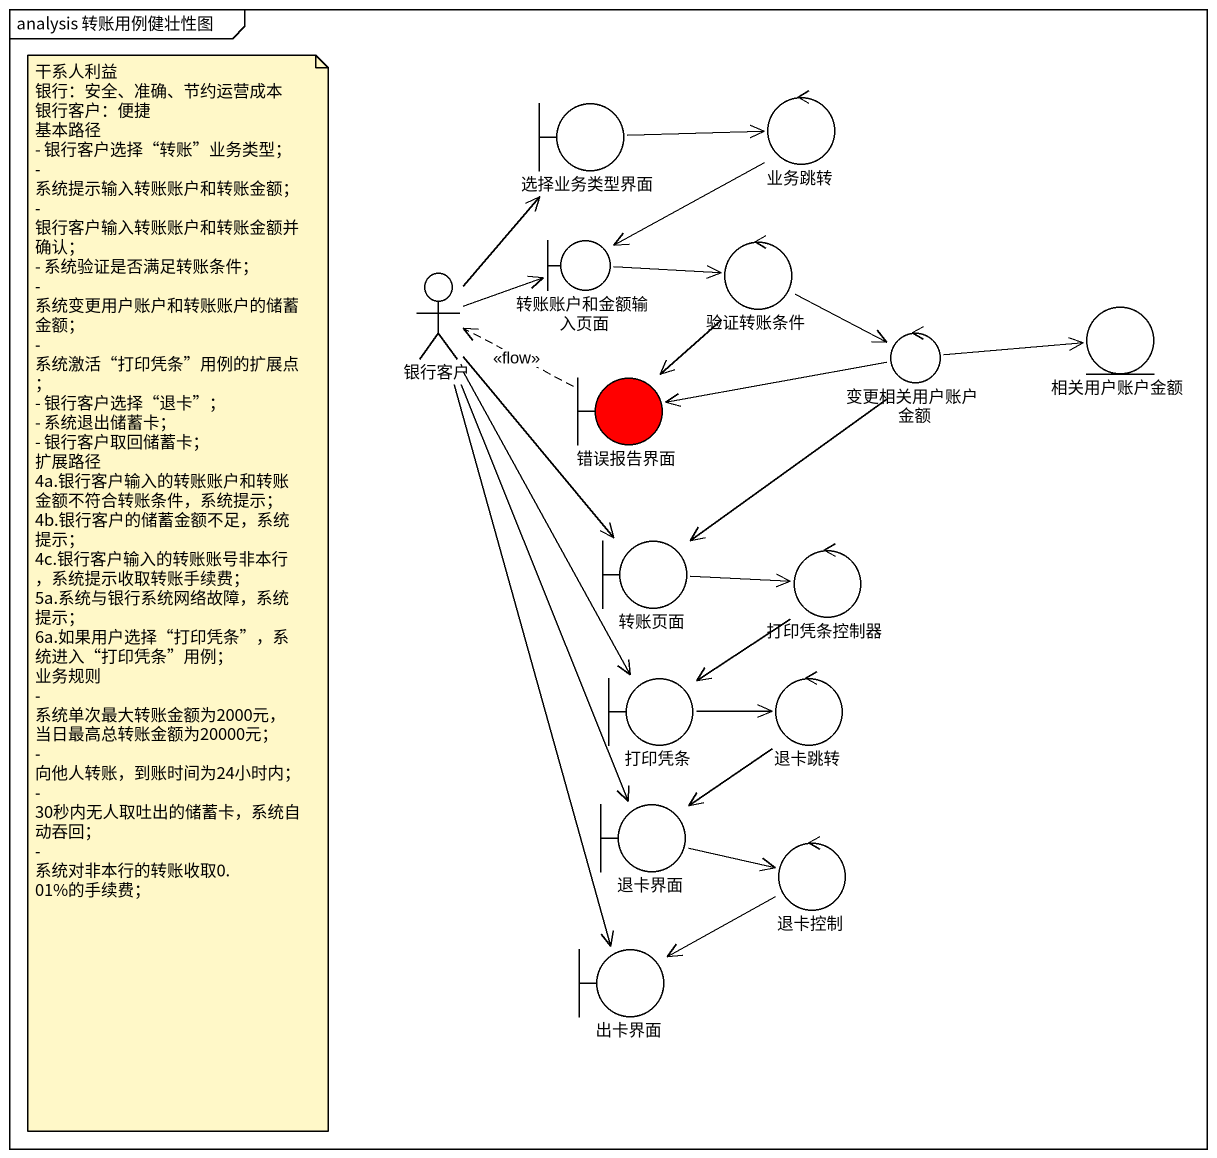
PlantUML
@startuml
mainframe analysis 转账用例健壮性图
boundary 选择业务类型界面
control 业务跳转
boundary 转账账户和金额输入页面
control 验证转账条件
actor 银行客户
entity 相关用户账户金额
boundary 错误报告界面 #FF0000
control 变更相关用户账户金额
boundary 转账页面
control 打印凭条控制器
boundary 打印凭条
control 退卡跳转
boundary 退卡界面
control 退卡控制
boundary 出卡界面
选择业务类型界面 -right-> 业务跳转
业务跳转 --> 转账账户和金额输入页面
转账账户和金额输入页面 -right-> 验证转账条件
验证转账条件 --> 错误报告界面
验证转账条件 -right-> 变更相关用户账户金额
银行客户 -up-> 选择业务类型界面
银行客户 -right-> 转账账户和金额输入页面
银行客户 --> 转账页面
银行客户 --> 打印凭条
银行客户 --> 退卡界面
银行客户 --> 出卡界面
错误报告界面 .left.> 银行客户 : <<flow>>
变更相关用户账户金额 -right-> 相关用户账户金额
变更相关用户账户金额 -left-> 错误报告界面
变更相关用户账户金额 --> 转账页面
转账页面 -right-> 打印凭条控制器
打印凭条控制器 --> 打印凭条
打印凭条 -right-> 退卡跳转
退卡跳转 --> 退卡界面
退卡界面 -right-> 退卡控制
退卡控制 -left-> 出卡界面
note as N1
  干系人利益
  银行：安全、准确、节约运营成本
  银行客户：便捷
  基本路径
  - 银行客户选择“转账”业务类型；
  - 系统提示输入转账账户和转账金额；
  - 银行客户输入转账账户和转账金额并确认；
  - 系统验证是否满足转账条件；
  - 系统变更用户账户和转账账户的储蓄金额；
  - 系统激活“打印凭条”用例的扩展点；
  - 银行客户选择“退卡”；
  - 系统退出储蓄卡；
  - 银行客户取回储蓄卡；
  扩展路径
  4a.银行客户输入的转账账户和转账金额不符合转账条件，系统提示；
  4b.银行客户的储蓄金额不足，系统提示；
  4c.银行客户输入的转账账号非本行，系统提示收取转账手续费；
  5a.系统与银行系统网络故障，系统提示；
  6a.如果用户选择“打印凭条”，系统进入“打印凭条”用例；
  业务规则
  - 系统单次最大转账金额为2000元，当日最高总转账金额为20000元；
  - 向他人转账，到账时间为24小时内；
  - 30秒内无人取吐出的储蓄卡，系统自动吞回；
  - 系统对非本行的转账收取0.01%的手续费；
end note
@enduml
